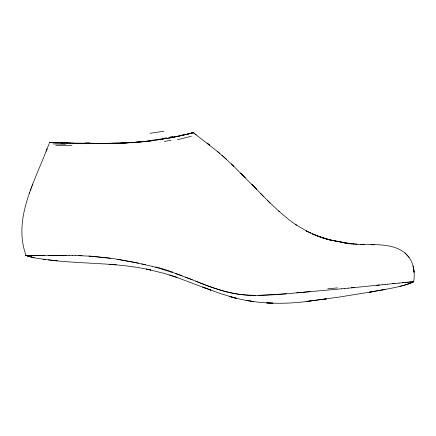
<?xml version="1.0" encoding="UTF-8"?>
<svg xmlns="http://www.w3.org/2000/svg" width="436" height="436" viewBox="0 0 436 436"><rect width="100%" height="100%" fill="white"/><g stroke="black" fill="none" stroke-linecap="round" stroke-linejoin="round"><path stroke-width="0.65" d="M412.456 282.294C412.887 282.157 413.306 282.032 413.53 281.928C414.903 275.487 414.233 267.857 411.524 261.556C398.755 236.541 363.411 248.498 341.334 242.263L346.238 242.983L329.856 239.893L325.757 238.775L331.147 240.214L318.487 236.383L323.943 238.225L315.37 235.168L319.326 236.666M46.352 150.654C33.73 183.436 13.031 219.826 25.997 255.251M29.468 193.186L29.697 192.505M30.4 190.51L31.109 188.548M31.583 187.257L31.823 186.613M49.208 143.411L46.347 150.665M32.297 185.333L32.782 184.057L32.537 184.695M46.821 149.526L47.044 148.981L46.091 151.27M413.759 281.809L411.126 282.604M411.05 282.969L408.603 283.891L411.072 282.959C397.61 287.907 383.2 289.526 369.194 292.273M406.254 284.659L408.494 283.929M406.183 284.686L399.932 286.332M186.87 134.228L193.317 132.675L217.21 151.276M193.11 132.724L190.527 133.378M193.006 132.751L190.897 133.285M190.505 133.372L193.317 132.675L196.314 134.893M190.243 133.449L190.843 133.302M187.818 134.032L188.57 133.847M188.853 133.787L189.578 133.612M188.085 133.972L189.54 133.618M187.022 134.223L188.913 133.77M186.03 134.43L187.447 134.119M185.164 134.637L186.635 134.315M186.194 134.419L181.48 135.487M183.796 134.986L185.327 134.62M184.433 134.828L175.806 136.702M182.232 135.334L179.567 135.918M181.338 135.542L173.795 137.138M177.643 136.337L179.539 135.939M176.825 136.517L177.735 136.326M411.066 282.621L411.557 282.517M175.915 136.702L172.901 137.286M175 136.888L169.381 137.956M172.247 137.454L169.986 137.874M382.23 289.945L385.217 289.373L369.063 292.305M170.389 137.803L167.081 138.365M169.446 137.978L163.511 138.997M372.24 291.755L337.617 297.314L306.459 301.45L326.248 298.922M162.116 139.198L163.124 139.035M163.2 139.051L159.102 139.7M160.137 139.542L161.167 139.378M159.058 139.673L157.02 140.005M155.979 140.158L156.993 139.978M155.952 140.125L152.802 140.555M322.237 299.483L326.144 298.949M151.156 140.79L152.856 140.583M152.104 140.632L147.624 141.22M150.082 140.926L151.815 140.714M149.003 141.057L150.774 140.844M149.728 140.975L130.386 142.643M310.53 300.987C283.553 304.786 255.638 304.224 229.396 296.393L236.203 298.208L232.737 297.341M149.63 140.953L141.106 141.853M147.853 141.15L145.504 141.455M146.785 141.269L144.43 141.569M408.527 282.114L399.011 283.089M409.213 282.032L410.99 281.847M143.357 141.678L144.648 141.498M402.455 282.746L413.753 281.678M354.67 287.515L348.07 288.169M376.666 285.308L382.443 284.73M379.576 285.013L351.351 287.847M142.283 141.787L143.575 141.607M392.683 283.711L394.94 283.493M387.784 284.196L399.049 283.084M382.416 284.73L385.19 284.452M385.157 284.457L387.822 284.196M341.448 288.817L344.838 288.49M344.772 288.496L348.141 288.163M142.501 141.711L135.749 142.343M341.508 288.812L296.665 292.888M141.428 141.814L137.127 142.185M310.536 291.63C288.588 293.33 266.57 296.545 244.514 294.883C223.793 293.368 204.653 284.577 185.562 277.122M411.922 281.754L413.78 281.77M140.25 141.972L136.054 142.267M286.414 293.793L258.624 295.341M134.975 142.349L136.98 142.24M133.901 142.425L135.896 142.316M134.822 142.392L129.514 142.725M134.653 142.419L125.007 142.915M133.558 142.496L129.312 142.708M128.239 142.763L130.282 142.692M129.192 142.746L120.619 143.101M123.165 143.019L127.437 142.801M126.347 142.883L127.405 142.834M124.2 142.948L125.279 142.904M124.87 142.943L120.968 143.068M123.802 142.986L118.516 143.161L119.955 143.133M121.677 143.062L122.739 143.024M119.622 143.112L120.696 143.073M116.412 143.221L118.81 143.133M117.464 143.166L118.875 143.161M117.731 143.161L110.989 143.286M117.791 143.193L114.488 143.231M116.652 143.188L111.251 143.286M115.605 143.237L109.91 143.297M112.33 143.27L114.51 143.259M104.754 143.335L111.207 143.302M111.022 143.308L108.815 143.33M42.99 255.392L32.973 255.485M44.788 255.376L35.48 255.469M43.082 255.398L69.171 255.36M107.752 143.319L110.112 143.313M48.728 255.343L50.838 255.322M109.011 143.324L105.594 143.33M50.859 255.322L66.207 255.322M105.839 143.33L106.918 143.324M106.825 143.335L107.915 143.33M104.515 143.335L106.602 143.34M32.03 255.501L26.449 255.425M103.436 143.335L105.735 143.34M104.645 143.346L102.269 143.346M102.356 143.34L103.67 143.335M101.212 143.346L103.561 143.346M101.408 143.346L102.482 143.346M29.948 255.496L25.915 255.376M100.155 143.346L101.501 143.34M99.097 143.346L100.411 143.335M98.046 143.34L99.326 143.335M92.694 143.302L98.193 143.34M96.977 143.33L98.242 143.33M97.152 143.33L94.977 143.324M95.931 143.335L91.625 143.291M88.426 143.264L92.803 143.308M88.459 143.264L91.647 143.302M91.702 143.297L85.211 143.237M89.484 143.28L73.521 143.101M72.414 143.079L73.858 143.106M70.338 143.046L72.823 143.095M69.302 143.03L71.439 143.073M255.872 295.385C234.944 295.755 214.79 289.068 195.699 281.127M67.602 143.003L70.403 143.057M68.278 143.013L65.247 142.964M69.362 143.041L61.263 142.883L65.531 142.97M66.25 142.981L67.258 142.997M69.041 255.354L72.251 255.414M60.228 142.861L62.174 142.904M52.702 142.686L61.165 142.883M59.182 142.839L60.168 142.861M56.244 142.774L57.966 142.812M58.206 142.817L59.258 142.845M55.307 142.752L58.25 142.823M55.198 142.746L56.037 142.768M54.396 142.73L56.309 142.768M54.495 142.73L51.541 142.654M72.136 255.409L75.439 255.491M52.391 142.676L53.345 142.703M52.898 142.692L49.508 142.599L51.197 142.648M50.571 142.626L51.944 142.665M52.483 142.681L49.78 142.605M75.352 255.485L92.655 256.319L110.335 258.161M78.72 255.594L82.088 255.725M370.971 244.678L374.29 244.809M360.768 244.28L364.283 244.438M89.004 256.079L113.823 258.662L138.37 263.164M147.101 269.29L146.224 269.11L150.796 270.064C117.191 262.27 82.464 264.276 48.423 259.883M109.267 264.243L116.298 264.821M353.324 243.762L357.095 244.062M45.856 259.584L34.373 257.84L25.833 255.354L28.765 256.33M43.131 259.251L57.596 260.87M349.372 243.364L353.634 243.784M349.77 243.402L337.927 241.658L329.856 239.893M250.09 301.053L253.567 301.543L246.58 300.437M345.852 242.928L330.564 240.062M117.344 259.229L134.942 262.439L152.251 266.396M149.919 269.884L164.05 273.377L176.994 277.427L169.773 275.045L170.689 275.35M141.896 263.938L145.401 264.734M34.373 257.84L25.817 255.343L31.61 257.175M152.322 266.429L155.636 267.29M155.723 267.317L162.394 269.186M232.791 297.347L220.055 293.461L202.729 287.09L210.904 290.18L208.185 289.172M327.218 239.184L320.057 236.928L312.252 233.843L316.901 235.762L306.17 230.911L310.639 233.102L309.963 232.78M322.52 237.767L326.531 238.988M172.215 272.277L192.238 279.759M176.144 277.149L205.236 288.065M175.485 273.399L182.095 275.797M306.922 231.287L307.582 231.625L295.439 224.458L296.017 224.84M296.535 225.194L288.441 219.33L278.582 210.953M219.651 153.352L217.172 151.243L224.355 157.467L221.946 155.336M405.022 252.88L409.202 257.453M226.736 159.636L224.284 157.401L233.789 166.312L231.314 163.931M279.263 211.564L269.753 202.664M233.685 166.214L256.553 189.262M267.421 200.386L270.015 202.92L260.826 193.709M243.07 175.485L240.705 173.13L245.408 177.834M263.3 196.249L251.975 184.51L256.722 189.447M413.083 265.998L414.075 272.255L413.726 269.148M62.626 142.823A55.655 1.183 0.7 0 1 59.563 142.757M64.664 142.932A45.409 1.324 0.6 0 1 61.443 142.872M86.944 143.504A131.181 5.739 0.3 0 1 69.493 143.291M166.694 137.771A91.609 24.471 -8 0 1 162.835 138.419M172.754 137.078A123.53 44.2 -7.2 0 1 169.866 137.623M191.606 133.144A20.465 0.474 -12.6 0 1 189.698 133.623M183.42 134.849A40.346 2.365 -11.2 0 1 180.891 135.422M163.92 131.187A114.374 30.297 -7 0 1 150.049 133.263M83.777 143.722A117.426 4.529 0.4 0 1 71.815 143.569M27.73 255.398A57.743 0.747 -1 0 1 26.34 255.333M33.131 255.545A40.308 0.441 -1.3 0 1 30.051 255.556M155.777 266.903A259.649 229.064 -2.4 0 1 172.405 271.933M71.967 145.679A93.402 4.965 0.1 0 1 55.792 145.362M163.266 138.61A121.535 38.624 -6.4 0 1 152.093 140.245M191.355 136.196A58.713 12.437 -7.7 0 1 177.321 139.667M173.136 136.359A92.634 30.008 -7.3 0 1 170.351 136.899M171.043 140.234A75.379 19.773 -8 0 1 164.383 141.406M89.772 142.937A126.849 1.717 0.5 0 1 85.385 142.894M65.569 144.234A76.611 4.256 0.2 0 1 52.969 143.907M412.614 282.283A25.479 0.91 -6.1 0 1 411.835 282.49M412.233 281.672A34.635 0.382 -7.9 0 1 412.685 281.651M337.573 287.885A289.608 31.588 -3.1 0 1 327.801 288.785M162.328 269.355A251.103 221.188 -2.2 0 1 172.138 272.445M36.711 255.376A63.302 0.627 -1.2 0 1 33.365 255.403M269.993 303.058L273.056 303.173L266.707 302.878L269.993 303.058M209.618 145.084L207.144 143.128L209.618 145.084"/></g></svg>
